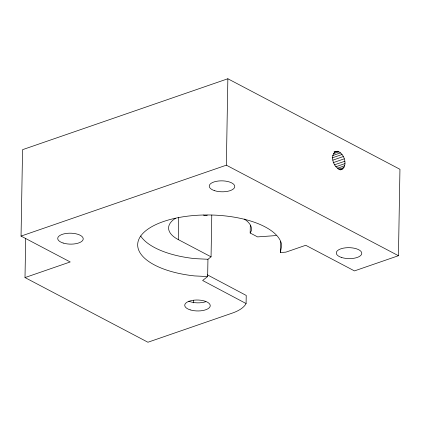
<?xml version="1.0" encoding="UTF-8"?>
<svg xmlns="http://www.w3.org/2000/svg" width="421" height="421" viewBox="0 0 421 421"><rect width="100%" height="100%" fill="white"/><g stroke="black" fill="none" stroke-linecap="round" stroke-linejoin="round"><path stroke-width="0.63" d="M25.692 238.291L25.002 277.576L70.218 261.957L21.05 236.092L22.56 149.671L227.856 78.759L399.95 169.295L398.44 255.715L354.45 270.908L305.746 245.285L285.938 252.126L280.375 252.526L280.565 241.643M140.667 236.002A72.086 30.917 1 0 0 194.865 258.631L207.948 259.273L211.053 256.836L178.272 239.591L178.662 217.415M193.555 302.857L193.602 300.247M207.406 274.855L246.227 295.442L246.085 303.541L202.627 280.497L207.648 276.56L207.948 259.273M211.053 256.836L211.784 215.094M398.44 255.715L226.351 165.179L227.856 78.759M276.181 235.565L257.563 236.902L250.174 233.013L250.311 225.172M340.521 169.905C349.83 166.958 343.168 148.076 334.027 151.913M280.375 252.526L281.733 245.396A72.086 30.917 1 0 0 212.463 215.042A72.086 30.917 1 0 0 138.235 241.028A72.086 30.917 1 0 0 194.565 275.918L207.648 276.56M250.174 233.013L251.348 230.766A41.463 17.787 1 0 0 244.201 219.025M335.858 151.281C329.064 155.617 333.864 169.605 341.741 169.484M207.295 215.163L206.606 215.536A9.567 5.605 70.9 0 1 203.511 215.078M21.05 236.092L226.351 165.179M334.3 152.249L337.358 151.197M333.453 153.639L338.952 151.739M332.595 155.612L340.536 152.87M332.227 157.891L342.005 154.512M332.864 160.143L343.252 156.554M333.2 162.659L344.199 158.859M334.39 164.853L344.778 161.269M335.779 166.779L344.946 163.611M337.368 168.274L344.699 165.742M338.547 169.4L344.046 167.5M339.984 169.831L343.041 168.779M25.002 277.576L147.924 342.241L232.245 313.119A41.463 17.787 1 0 0 246.085 303.541M178.272 239.591A41.463 17.787 1 0 1 175.494 218.299M205.827 301.694A12.756 5.473 1 0 1 188.766 301.189M190.166 309.861A12.756 5.473 1 0 0 210.195 306.146A12.756 5.473 1 0 0 192.102 300.447A12.756 5.473 1 0 0 190.166 309.861M341.699 257.52A12.756 5.473 1 0 0 361.728 253.805A12.756 5.473 1 0 0 343.636 248.106A12.756 5.473 1 0 0 341.699 257.52M214.678 190.702A12.756 5.473 1 0 0 234.708 186.982A12.756 5.473 1 0 0 216.615 181.283A12.756 5.473 1 0 0 214.678 190.702M63.15 243.038A12.756 5.473 1 0 0 83.179 239.323A12.756 5.473 1 0 0 65.087 233.623A12.756 5.473 1 0 0 63.15 243.038"/></g></svg>
